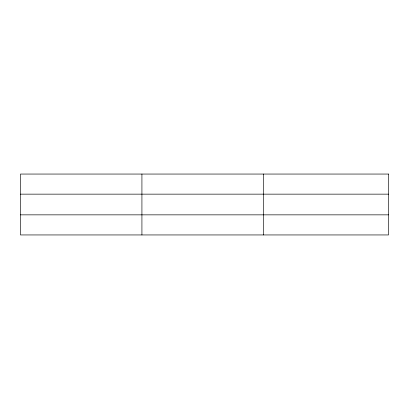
<?xml version="1.0" encoding="UTF-8"?>
<svg xmlns="http://www.w3.org/2000/svg" width="409" height="409" viewBox="0 0 409 409"><rect width="100%" height="100%" fill="white"/><g stroke="black" fill="none" stroke-linecap="round" stroke-linejoin="round"><path stroke-width="0.61" d="M141.923 174.055L141.923 234.945M263.396 174.055L263.396 234.945M20.45 194.147L388.55 194.147M20.45 214.853L388.55 214.853M388.55 174.055L388.55 234.945L20.45 234.945L20.45 174.055L388.55 174.055"/></g></svg>
